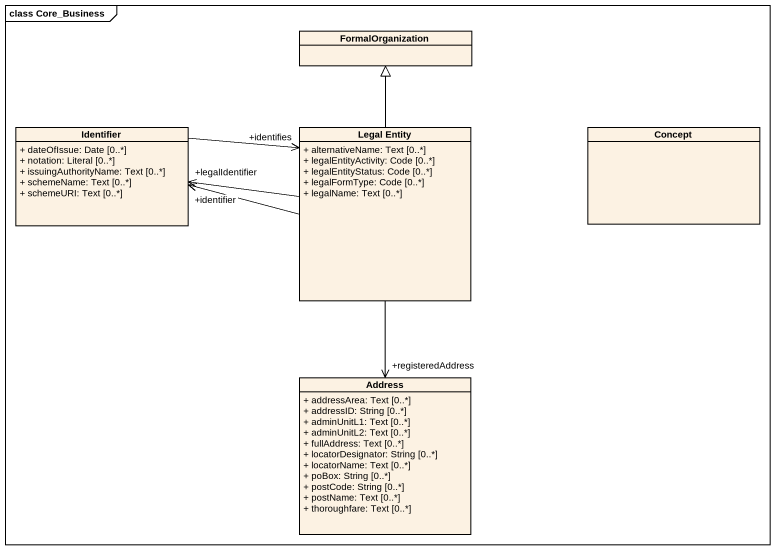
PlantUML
@startuml
mainframe class Core_Business
hide circle
hide empty members
skinparam classAttributeIconSize 0
class FormalOrganization
class Identifier {
  + dateOfIssue: Date [0..*]
  + notation: Literal [0..*]
  + issuingAuthorityName: Text [0..*]
  + schemeName: Text [0..*]
  + schemeURI: Text [0..*]
}
class "Legal Entity" as Legal_Entity {
  + alternativeName: Text [0..*]
  + legalEntityActivity: Code [0..*]
  + legalEntityStatus: Code [0..*]
  + legalFormType: Code [0..*]
  + legalName: Text [0..*]
}
class Concept
class Address {
  + addressArea: Text [0..*]
  + addressID: String [0..*]
  + adminUnitL1: Text [0..*]
  + adminUnitL2: Text [0..*]
  + fullAddress: Text [0..*]
  + locatorDesignator: String [0..*]
  + locatorName: Text [0..*]
  + poBox: String [0..*]
  + postCode: String [0..*]
  + postName: Text [0..*]
  + thoroughfare: Text [0..*]
}
Identifier -right-> "+identifies" Legal_Entity
Legal_Entity -up-|> FormalOrganization
Legal_Entity -left-> "+legalIdentifier" Identifier
Legal_Entity -left-> "+identifier" Identifier
Legal_Entity --> "+registeredAddress" Address
@enduml
